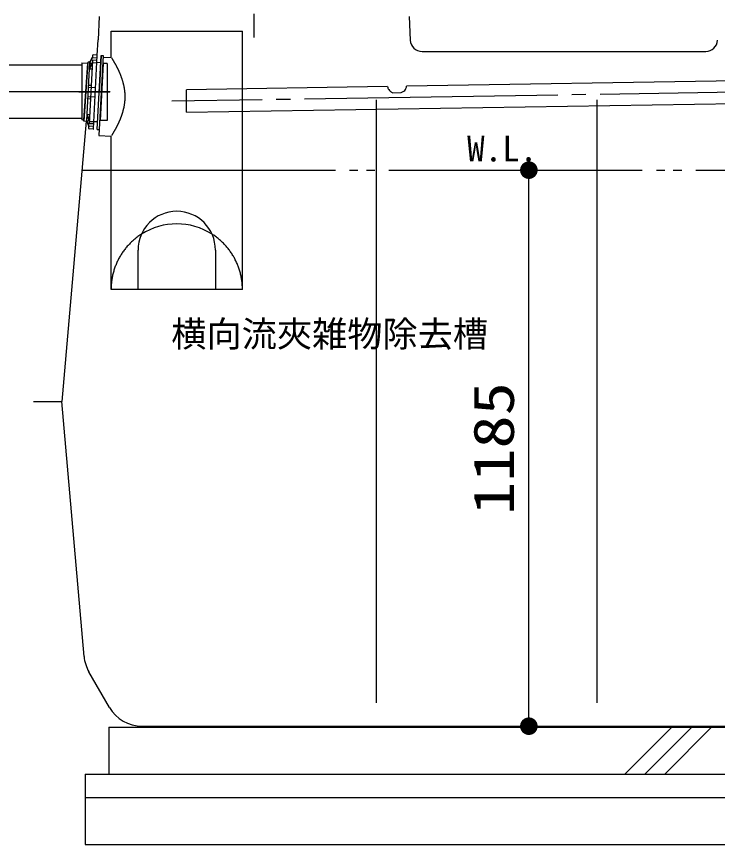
# Model space of a CAD drawing. Units: millimetres, scale not verified. Extents: x -8093 to 8093, y -5792 to 5792.
# Drawn here: x -6137 to -4643, y -3129 to -1365 of the extents above; entities that cross this region are included whole.
import ezdxf
from ezdxf.enums import TextEntityAlignment as Align

# ---------------------------------------------------------------- set-up
doc = ezdxf.new("R2010")
doc.units = ezdxf.units.MM
doc.header["$LTSCALE"] = 30
for name, pattern in [('LONG_CHAIN', [21, 18, -1, 1, -1]), ('LONG_DASHED2', [13, 12, -1]), ('LONG_DOUBLE_CHAIN', [21.8, 18, -1, 0.6, -0.6, 0.6, -1])]:
    doc.linetypes.add(name, pattern=pattern)
for name, color, linetype, lineweight in [('0-1_00クル-フ-0躯体', 3, 'Continuous', 25), ('0-2_00クル-フ-1機器', 2, 'Continuous', 25), ('0-4_00クル-フ-6寸法', 132, 'Continuous', 25)]:
    doc.layers.add(name, color=color, linetype=linetype, lineweight=lineweight)
doc.styles.add('ＭＳ ゴシック', font='')
doc.styles.get('ＭＳ ゴシック').set_extended_font_data('MS Gothic')

msp = doc.modelspace()

# ---------------------------------------------------------------- linework, layer by layer
at = {"layer": '0-1_00クル-フ-0躯体'}
for p, q in [((-5960.84, -1364.99), (-5963.44, -1414.66)), ((-5300.65, -1364.99), (-5298, -1415.61)), ((-5935.75, -1395.8), (-5655.74, -1395.8)), ((-5935.75, -1451.76), (-5935.75, -1395.8)), ((-5655.74, -1946.8), (-5655.74, -1395.8)), ((-5965.16, -1447.4), (-5963.44, -1414.66)), ((-5273.03, -1439.3), (-4668.46, -1439.3)), ((-5998.05, -1463.91), (-5986.18, -1464.53)), ((-5998.05, -1463.91), (-5998.05, -1585.43)), ((-5993.26, -1588.01), (-5984.85, -1462.27)), ((-5987.3, -1586.81), (-5980.78, -1462.48)), ((-5984.85, -1462.27), (-5986.18, -1464.53)), ((-5980.79, -1462.49), (-5984.85, -1462.27)), ((-5975.57, -1458.47), (-5982.64, -1593.36)), ((-5981.39, -1473.97), (-5975.8, -1462.88)), ((-5980.86, -1463.99), (-5975.28, -1452.9)), ((-5980.86, -1463.99), (-5976.47, -1464.22)), ((-5980.68, -1460.49), (-5980.85, -1463.69)), ((-5980.78, -1462.48), (-5975.19, -1451.26)), ((-5979.63, -1459.54), (-5979.33, -1459.56)), ((-5975.8, -1462.88), (-5965.81, -1463.41)), ((-5975.01, -1447.77), (-5975.28, -1452.9)), ((-5965.29, -1453.42), (-5975.28, -1452.9)), ((-5965.56, -1458.49), (-5975.04, -1458)), ((-5965.47, -1447.27), (-5973.96, -1446.82)), ((-5973.21, -1604.58), (-5964.99, -1447.79)), ((-5957.82, -1463.69), (-5967.8, -1463.17)), ((-5965.25, -1605.5), (-5957.01, -1448.21)), ((-5952.49, -1447.95), (-5961.44, -1618.74)), ((-5956.98, -1447.71), (-5961.11, -1526.6)), ((-5956.98, -1447.71), (-5952.49, -1447.95)), ((-5952.72, -1452.5), (-5935.75, -1451.76)), ((-5998.05, -1468.3), (-6207.48, -1468.3)), ((-5986.18, -1464.53), (-5994.35, -1585.63)), ((-5981.54, -1476.96), (-5975.95, -1465.74)), ((-5976.55, -1477.22), (-5981.54, -1476.96)), ((-5952.38, -1465.11), (-5958.75, -1586.51)), ((-4410.23, -1498.98), (-5306.33, -1513.42)), ((-5983.56, -1515.41), (-5968.58, -1516.2)), ((-5983.32, -1510.92), (-5978.33, -1511.18)), ((-5346.32, -1514.06), (-5774.93, -1520.96)), ((-5774.93, -1568.97), (-5774.93, -1520.96)), ((-5335.05, -1527.3), (-5317.17, -1527.01)), ((-5984.84, -1539.88), (-5979.85, -1540.14)), ((-5984.61, -1535.39), (-5969.63, -1536.17)), ((-5774.93, -1568.97), (-4409.25, -1546.97)), ((-5370.74, -1542.3), (-5370.74, -2827.3)), ((-4900.74, -1542.3), (-4900.74, -2827.3)), ((-5998.05, -1582.3), (-6207.48, -1582.3)), ((-5994.35, -1585.63), (-5998.05, -1585.43)), ((-5993.26, -1588.01), (-5994.35, -1585.63)), ((-5987.48, -1590.31), (-5987.32, -1587.12)), ((-5987.3, -1586.81), (-5982.91, -1587.04)), ((-5987.3, -1586.81), (-5982.9, -1598.43)), ((-5986.78, -1576.83), (-5982.38, -1588.44)), ((-5981.63, -1574.11), (-5986.62, -1573.85)), ((-5986.62, -1573.85), (-5982.23, -1585.58)), ((-5988.51, -1588.26), (-6040.74, -2185.3)), ((-5987.38, -1588.31), (-5993.26, -1588.01)), ((-5987.38, -1588.33), (-5982.99, -1600.06)), ((-5986.54, -1591.36), (-5986.24, -1591.38)), ((-5983.17, -1603.56), (-5982.9, -1598.43)), ((-5972.92, -1598.95), (-5982.9, -1598.43)), ((-5982.38, -1588.44), (-5972.39, -1588.97)), ((-5973.74, -1605.05), (-5982.23, -1604.61)), ((-5973.74, -1605.05), (-5982.23, -1604.61)), ((-5972.65, -1593.88), (-5982.14, -1593.38)), ((-5964.41, -1589.52), (-5974.4, -1589)), ((-5965.25, -1605.5), (-5960.75, -1605.73)), ((-5961.44, -1618.74), (-5935.75, -1619.85)), ((-5935.75, -1946.8), (-5935.75, -1619.85)), ((-5878.25, -1944.99), (-5878.25, -1862.49)), ((-5713.25, -1862.49), (-5713.25, -1944.99)), ((-5655.74, -1946.8), (-5935.75, -1946.8)), ((-6100.74, -2185.3), (-6040.74, -2185.3)), ((-5993.22, -2728.55), (-6040.74, -2185.3)), ((-5939.08, -2837.3), (-5982.8, -2761.58)), ((-5869.8, -2877.3), (-3811.69, -2877.3))]:
    msp.add_line(p, q, dxfattribs=at)
at = {"layer": '0-1_00クル-フ-0躯体', "linetype": 'LONG_CHAIN'}
for p, q in [((-5630.74, -1409.3), (-5630.74, -1359.3)), ((-5630.74, -1409.3), (-5630.74, -1359.3)), ((-5937.31, -1525.3), (-6206.56, -1525.3)), ((-5938.04, -1525.8), (-6004.54, -1525.8)), ((-4353.74, -1522.08), (-5805.97, -1545.47))]:
    msp.add_line(p, q, dxfattribs=at)
at = {"layer": '0-1_00クル-フ-0躯体', "linetype": 'LONG_DASHED2'}
msp.add_line((-5968.41, -1589.3), (-5972.41, -1589.3), dxfattribs=at)
at = {"layer": '0-1_00クル-フ-0躯体', "linetype": 'LONG_DOUBLE_CHAIN'}
msp.add_line((-5997.61, -1692.3), (-3683.88, -1692.3), dxfattribs=at)
at = {"layer": '0-1_00クル-フ-0躯体'}
for points in [[(-5944.05, -1465.11), (-5952.38, -1465.11), (-5953.33, -1464.05)], [(-5931.52, -1457.36), (-5931.68, -1457.11), (-5931.82, -1456.87), (-5931.95, -1456.64), (-5932.09, -1456.42), (-5932.23, -1456.19), (-5932.37, -1455.96), (-5932.51, -1455.72), (-5932.65, -1455.48), (-5932.79, -1455.25), (-5932.93, -1455.03), (-5933.05, -1454.82), (-5933.17, -1454.62), (-5933.28, -1454.45), (-5933.37, -1454.3), (-5933.44, -1454.17), (-5933.51, -1454.06), (-5933.56, -1453.97), (-5933.61, -1453.9), (-5933.64, -1453.84), (-5933.67, -1453.8), (-5933.69, -1453.76), (-5933.71, -1453.73), (-5933.72, -1453.71), (-5933.73, -1453.7), (-5933.74, -1453.69), (-5933.74, -1453.68), (-5933.74, -1453.68), (-5933.75, -1453.68)], [(-5920.81, -1477.22), (-5921.18, -1476.45), (-5921.55, -1475.7), (-5921.9, -1474.98), (-5922.23, -1474.3), (-5922.54, -1473.68), (-5922.82, -1473.11), (-5923.1, -1472.57), (-5923.36, -1472.05), (-5923.62, -1471.55), (-5923.89, -1471.04), (-5924.17, -1470.51), (-5924.46, -1469.96), (-5924.78, -1469.37), (-5925.11, -1468.75), (-5925.45, -1468.12), (-5925.79, -1467.48), (-5926.14, -1466.84), (-5926.47, -1466.23), (-5926.79, -1465.64), (-5927.09, -1465.09), (-5927.37, -1464.59), (-5927.62, -1464.13), (-5927.86, -1463.7), (-5928.09, -1463.3), (-5928.31, -1462.91), (-5928.53, -1462.52), (-5928.75, -1462.13), (-5928.98, -1461.72), (-5929.23, -1461.29), (-5929.49, -1460.85), (-5929.75, -1460.4), (-5930.02, -1459.94), (-5930.27, -1459.49), (-5930.53, -1459.06), (-5930.76, -1458.66), (-5930.98, -1458.28), (-5931.18, -1457.94), (-5931.36, -1457.64), (-5931.52, -1457.36)], [(-5944.05, -1465.11), (-5944.05, -1586.51), (-5958.75, -1586.51), (-5959.8, -1587.45)], [(-5908.66, -1510.47), (-5908.87, -1509.63), (-5909.09, -1508.75), (-5909.34, -1507.81), (-5909.61, -1506.81), (-5909.91, -1505.75), (-5910.22, -1504.66), (-5910.54, -1503.55), (-5910.86, -1502.45), (-5911.18, -1501.37), (-5911.49, -1500.33), (-5911.79, -1499.36), (-5912.08, -1498.46), (-5912.35, -1497.63), (-5912.61, -1496.85), (-5912.87, -1496.09), (-5913.13, -1495.34), (-5913.41, -1494.59), (-5913.7, -1493.81), (-5914.02, -1492.98), (-5914.36, -1492.1), (-5914.73, -1491.17), (-5915.11, -1490.21), (-5915.49, -1489.24), (-5915.88, -1488.27), (-5916.26, -1487.33), (-5916.63, -1486.43), (-5916.98, -1485.59), (-5917.31, -1484.82), (-5917.61, -1484.11), (-5917.9, -1483.44), (-5918.18, -1482.8), (-5918.47, -1482.18), (-5918.75, -1481.55), (-5919.05, -1480.91), (-5919.37, -1480.24), (-5919.71, -1479.52), (-5920.06, -1478.77), (-5920.43, -1478), (-5920.81, -1477.22)], [(-5906.67, -1549.86), (-5906.52, -1548.73), (-5906.38, -1547.67), (-5906.26, -1546.68), (-5906.15, -1545.76), (-5906.06, -1544.87), (-5905.99, -1544.01), (-5905.93, -1543.15), (-5905.88, -1542.27), (-5905.84, -1541.34), (-5905.81, -1540.35), (-5905.79, -1539.29), (-5905.77, -1538.16), (-5905.76, -1537), (-5905.76, -1535.81), (-5905.76, -1534.62), (-5905.77, -1533.45), (-5905.79, -1532.32), (-5905.81, -1531.26), (-5905.84, -1530.27), (-5905.88, -1529.35), (-5905.93, -1528.46), (-5905.99, -1527.6), (-5906.06, -1526.74), (-5906.15, -1525.85), (-5906.26, -1524.93), (-5906.38, -1523.94), (-5906.52, -1522.88), (-5906.67, -1521.75), (-5906.84, -1520.58), (-5907.02, -1519.4), (-5907.2, -1518.21), (-5907.39, -1517.05), (-5907.57, -1515.93), (-5907.76, -1514.88), (-5907.94, -1513.9), (-5908.11, -1513), (-5908.29, -1512.13), (-5908.47, -1511.3), (-5908.66, -1510.47)], [(-5917.31, -1586.79), (-5916.98, -1586.02), (-5916.63, -1585.18), (-5916.26, -1584.28), (-5915.88, -1583.34), (-5915.49, -1582.37), (-5915.11, -1581.4), (-5914.73, -1580.44), (-5914.36, -1579.51), (-5914.02, -1578.63), (-5913.7, -1577.8), (-5913.41, -1577.02), (-5913.13, -1576.27), (-5912.87, -1575.52), (-5912.61, -1574.76), (-5912.35, -1573.98), (-5912.08, -1573.15), (-5911.79, -1572.25), (-5911.49, -1571.28), (-5911.18, -1570.24), (-5910.86, -1569.16), (-5910.54, -1568.06), (-5910.22, -1566.95), (-5909.91, -1565.86), (-5909.61, -1564.8), (-5909.34, -1563.8), (-5909.09, -1562.86), (-5908.87, -1561.99), (-5908.66, -1561.14), (-5908.47, -1560.31), (-5908.29, -1559.48), (-5908.11, -1558.61), (-5907.94, -1557.71), (-5907.76, -1556.74), (-5907.57, -1555.68), (-5907.39, -1554.56), (-5907.2, -1553.4), (-5907.02, -1552.22), (-5906.84, -1551.03), (-5906.67, -1549.86)], [(-5928.98, -1609.89), (-5928.75, -1609.48), (-5928.53, -1609.09), (-5928.31, -1608.7), (-5928.09, -1608.31), (-5927.86, -1607.91), (-5927.62, -1607.48), (-5927.37, -1607.02), (-5927.09, -1606.52), (-5926.79, -1605.97), (-5926.47, -1605.39), (-5926.14, -1604.77), (-5925.79, -1604.14), (-5925.45, -1603.49), (-5925.11, -1602.86), (-5924.78, -1602.24), (-5924.46, -1601.65), (-5924.17, -1601.1), (-5923.89, -1600.58), (-5923.62, -1600.07), (-5923.36, -1599.56), (-5923.1, -1599.04), (-5922.82, -1598.5), (-5922.54, -1597.93), (-5922.23, -1597.31), (-5921.9, -1596.63), (-5921.55, -1595.91), (-5921.18, -1595.16), (-5920.81, -1594.39), (-5920.43, -1593.61), (-5920.06, -1592.84), (-5919.71, -1592.09), (-5919.37, -1591.38), (-5919.05, -1590.7), (-5918.75, -1590.06), (-5918.47, -1589.44), (-5918.18, -1588.81), (-5917.9, -1588.17), (-5917.61, -1587.5), (-5917.31, -1586.79)], [(-5933.75, -1617.93), (-5933.74, -1617.93), (-5933.74, -1617.93), (-5933.74, -1617.92), (-5933.73, -1617.91), (-5933.72, -1617.9), (-5933.71, -1617.88), (-5933.69, -1617.85), (-5933.67, -1617.81), (-5933.64, -1617.77), (-5933.61, -1617.71), (-5933.56, -1617.64), (-5933.51, -1617.55), (-5933.44, -1617.44), (-5933.37, -1617.31), (-5933.28, -1617.16), (-5933.17, -1616.99), (-5933.05, -1616.8), (-5932.93, -1616.58), (-5932.79, -1616.36), (-5932.65, -1616.13), (-5932.51, -1615.89), (-5932.37, -1615.66), (-5932.23, -1615.42), (-5932.09, -1615.2), (-5931.95, -1614.97), (-5931.82, -1614.74), (-5931.68, -1614.5), (-5931.52, -1614.25), (-5931.36, -1613.97), (-5931.18, -1613.67), (-5930.98, -1613.33), (-5930.76, -1612.96), (-5930.53, -1612.55), (-5930.27, -1612.12), (-5930.02, -1611.67), (-5929.75, -1611.22), (-5929.49, -1610.76), (-5929.23, -1610.32), (-5928.98, -1609.89)]]:
    msp.add_lwpolyline(points, dxfattribs=at)
for centre, radius, start, end in [((-5273.03, -1414.3), 25, 183, 270), ((-4668.46, -1414.3), 25, 270, 357), ((-5979.68, -1460.54), 1, 87, 177), ((-5975.07, -1458.49), 0.5, 87, 177), ((-5974.01, -1447.82), 1, 87, 177), ((-5965.49, -1447.77), 0.5, 357, 87), ((-5334.27, -1513.76), 12.06, 181.43747, 215.3514), ((-5318.38, -1513.5), 12.06, 326.49392, 0.40785), ((-5330.98, -1511.51), 16.04, 215.08288, 234.48451), ((-5328.13, -1507.58), 20.89, 234.39858, 250.65815), ((-5324.72, -1507.53), 20.89, 291.18718, 307.44675), ((-5321.75, -1511.36), 16.04, 307.36082, 326.76245), ((-5986.49, -1590.36), 1, 177, 267), ((-5982.17, -1603.61), 1, 177, 267), ((-5982.11, -1592.88), 0.5, 177, 267), ((-5973.71, -1604.55), 0.5, 267, 357), ((-5795.75, -1862.5), 82.49, 0.00729, 179.99271), ((-5913.52, -2721.58), 80, 185, 210), ((-5869.8, -2797.3), 80, 210, 270)]:
    msp.add_arc(centre, radius, start, end, dxfattribs=at)
msp.add_ellipse((-5795.74, -1946.8), major_axis=(140, 0), ratio=0.999999, start_param=1.0031336, end_param=2.1384591, dxfattribs=at)
at = {"layer": '0-1_00クル-フ-0躯体', "linetype": 'LONG_DASHED2'}
for major_axis, start_param, end_param in [((-140, 0), 5.2800472, 6.2831853), ((140, 0), 6.2831853, 7.2863234)]:
    msp.add_ellipse((-5795.74, -1946.8), major_axis=major_axis, ratio=0.999999, start_param=start_param, end_param=end_param, dxfattribs=at)
at = {"layer": '0-2_00クル-フ-1機器'}
for p, q in [((-5940.74, -2879.3), (-3740.74, -2879.3)), ((-5940.74, -2879.3), (-5940.74, -2979.3)), ((-4840.74, -2979.3), (-4740.74, -2879.3)), ((-4798.32, -2979.3), (-4698.32, -2879.3)), ((-4755.89, -2979.3), (-4655.89, -2879.3)), ((-5990.74, -2979.3), (-3690.74, -2979.3)), ((-5990.74, -2979.3), (-5990.74, -3129.3)), ((-5990.74, -3029.3), (-3690.74, -3029.3)), ((-5990.74, -3129.3), (-3690.74, -3129.3))]:
    msp.add_line(p, q, dxfattribs=at)
at = {"layer": '0-4_00クル-フ-6寸法', "color": 4}
for p, q in [((-5165.37, -1692.3), (-5045.37, -1692.3)), ((-5045.37, -2877.3), (-5045.37, -1692.3)), ((-5165.37, -2877.3), (-5045.37, -2877.3))]:
    msp.add_line(p, q, dxfattribs=at)
at = {"layer": '0-4_00クル-フ-6寸法'}
for points in [[(-5045.37, -1692.3), (-5056.39, -1677.13), (-5054.4, -1675.87)], [(-5045.37, -1692.3), (-5054.4, -1675.87), (-5052.27, -1674.87)], [(-5045.37, -1692.3), (-5052.27, -1674.87), (-5050.03, -1674.14)], [(-5045.37, -1692.3), (-5050.03, -1674.14), (-5047.72, -1673.7)], [(-5045.37, -1692.3), (-5047.72, -1673.7), (-5045.37, -1673.55)], [(-5045.37, -1692.3), (-5045.37, -1673.55), (-5043.02, -1673.7)], [(-5045.37, -1692.3), (-5043.02, -1673.7), (-5040.71, -1674.14)], [(-5045.37, -1692.3), (-5040.71, -1674.14), (-5038.47, -1674.87)], [(-5045.37, -1692.3), (-5038.47, -1674.87), (-5036.34, -1675.87)], [(-5045.37, -1692.3), (-5036.34, -1675.87), (-5034.35, -1677.13)], [(-5045.37, -1692.3), (-5064.08, -1691.12), (-5063.79, -1688.79)], [(-5045.37, -1692.3), (-5064.08, -1693.48), (-5064.08, -1691.12)], [(-5045.37, -1692.3), (-5063.79, -1695.81), (-5064.08, -1693.48)], [(-5045.37, -1692.3), (-5063.79, -1688.79), (-5063.2, -1686.51)], [(-5045.37, -1692.3), (-5063.2, -1698.09), (-5063.79, -1695.81)], [(-5045.37, -1692.3), (-5063.2, -1686.51), (-5062.34, -1684.32)], [(-5045.37, -1692.3), (-5062.34, -1700.28), (-5063.2, -1698.09)], [(-5045.37, -1692.3), (-5062.34, -1684.32), (-5061.2, -1682.25)], [(-5045.37, -1692.3), (-5061.2, -1702.35), (-5062.34, -1700.28)], [(-5045.37, -1692.3), (-5061.2, -1682.25), (-5059.82, -1680.35)], [(-5045.37, -1692.3), (-5059.82, -1704.25), (-5061.2, -1702.35)], [(-5045.37, -1692.3), (-5059.82, -1680.35), (-5058.21, -1678.63)], [(-5045.37, -1692.3), (-5058.21, -1705.97), (-5059.82, -1704.25)], [(-5045.37, -1692.3), (-5058.21, -1678.63), (-5056.39, -1677.13)], [(-5045.37, -1692.3), (-5056.39, -1707.47), (-5058.21, -1705.97)], [(-5045.37, -1692.3), (-5054.4, -1708.73), (-5056.39, -1707.47)], [(-5045.37, -1692.3), (-5052.27, -1709.73), (-5054.4, -1708.73)], [(-5045.37, -1692.3), (-5050.03, -1710.46), (-5052.27, -1709.73)], [(-5045.37, -1692.3), (-5047.72, -1710.9), (-5050.03, -1710.46)], [(-5045.37, -1692.3), (-5045.37, -1711.05), (-5047.72, -1710.9)], [(-5045.37, -1692.3), (-5034.35, -1677.13), (-5032.54, -1678.63)], [(-5045.37, -1692.3), (-5032.54, -1678.63), (-5030.92, -1680.35)], [(-5045.37, -1692.3), (-5030.92, -1680.35), (-5029.54, -1682.25)], [(-5045.37, -1692.3), (-5029.54, -1682.25), (-5028.41, -1684.32)], [(-5045.37, -1692.3), (-5028.41, -1684.32), (-5027.54, -1686.51)], [(-5045.37, -1692.3), (-5027.54, -1686.51), (-5026.95, -1688.79)], [(-5045.37, -1692.3), (-5026.95, -1688.79), (-5026.66, -1691.12)], [(-5045.37, -1692.3), (-5026.66, -1691.12), (-5026.66, -1693.48)], [(-5045.37, -1692.3), (-5043.02, -1710.9), (-5045.37, -1711.05)], [(-5045.37, -1692.3), (-5040.71, -1710.46), (-5043.02, -1710.9)], [(-5045.37, -1692.3), (-5038.47, -1709.73), (-5040.71, -1710.46)], [(-5045.37, -1692.3), (-5036.34, -1708.73), (-5038.47, -1709.73)], [(-5045.37, -1692.3), (-5034.35, -1707.47), (-5036.34, -1708.73)], [(-5045.37, -1692.3), (-5032.54, -1705.97), (-5034.35, -1707.47)], [(-5045.37, -1692.3), (-5030.92, -1704.25), (-5032.54, -1705.97)], [(-5045.37, -1692.3), (-5029.54, -1702.35), (-5030.92, -1704.25)], [(-5045.37, -1692.3), (-5028.41, -1700.28), (-5029.54, -1702.35)], [(-5045.37, -1692.3), (-5027.54, -1698.09), (-5028.41, -1700.28)], [(-5045.37, -1692.3), (-5026.95, -1695.81), (-5027.54, -1698.09)], [(-5045.37, -1692.3), (-5026.66, -1693.48), (-5026.95, -1695.81)], [(-5045.37, -2877.3), (-5064.08, -2876.13), (-5063.79, -2873.79)], [(-5045.37, -2877.3), (-5063.79, -2873.79), (-5063.2, -2871.51)], [(-5045.37, -2877.3), (-5063.2, -2871.51), (-5062.34, -2869.32)], [(-5045.37, -2877.3), (-5062.34, -2869.32), (-5061.2, -2867.26)], [(-5045.37, -2877.3), (-5061.2, -2867.26), (-5059.82, -2865.35)], [(-5045.37, -2877.3), (-5059.82, -2865.35), (-5058.21, -2863.64)], [(-5045.37, -2877.3), (-5058.21, -2863.64), (-5056.39, -2862.13)], [(-5045.37, -2877.3), (-5056.39, -2862.13), (-5054.4, -2860.87)], [(-5045.37, -2877.3), (-5054.4, -2860.87), (-5052.27, -2859.87)], [(-5045.37, -2877.3), (-5052.27, -2859.87), (-5050.03, -2859.14)], [(-5045.37, -2877.3), (-5050.03, -2859.14), (-5047.72, -2858.7)], [(-5045.37, -2877.3), (-5047.72, -2858.7), (-5045.37, -2858.55)], [(-5045.37, -2877.3), (-5045.37, -2858.55), (-5043.02, -2858.7)], [(-5045.37, -2877.3), (-5043.02, -2858.7), (-5040.71, -2859.14)], [(-5045.37, -2877.3), (-5040.71, -2859.14), (-5038.47, -2859.87)], [(-5045.37, -2877.3), (-5038.47, -2859.87), (-5036.34, -2860.87)], [(-5045.37, -2877.3), (-5036.34, -2860.87), (-5034.35, -2862.13)], [(-5045.37, -2877.3), (-5034.35, -2862.13), (-5032.54, -2863.64)], [(-5045.37, -2877.3), (-5032.54, -2863.64), (-5030.92, -2865.35)], [(-5045.37, -2877.3), (-5030.92, -2865.35), (-5029.54, -2867.26)], [(-5045.37, -2877.3), (-5029.54, -2867.26), (-5028.41, -2869.32)], [(-5045.37, -2877.3), (-5028.41, -2869.32), (-5027.54, -2871.51)], [(-5045.37, -2877.3), (-5027.54, -2871.51), (-5026.95, -2873.79)], [(-5045.37, -2877.3), (-5026.95, -2873.79), (-5026.66, -2876.13)], [(-5045.37, -2877.3), (-5064.08, -2878.48), (-5064.08, -2876.13)], [(-5045.37, -2877.3), (-5063.79, -2880.82), (-5064.08, -2878.48)], [(-5045.37, -2877.3), (-5063.2, -2883.1), (-5063.79, -2880.82)], [(-5045.37, -2877.3), (-5062.34, -2885.29), (-5063.2, -2883.1)], [(-5045.37, -2877.3), (-5061.2, -2887.35), (-5062.34, -2885.29)], [(-5045.37, -2877.3), (-5059.82, -2889.26), (-5061.2, -2887.35)], [(-5045.37, -2877.3), (-5058.21, -2890.97), (-5059.82, -2889.26)], [(-5045.37, -2877.3), (-5056.39, -2892.47), (-5058.21, -2890.97)], [(-5045.37, -2877.3), (-5054.4, -2893.73), (-5056.39, -2892.47)], [(-5045.37, -2877.3), (-5052.27, -2894.74), (-5054.4, -2893.73)], [(-5045.37, -2877.3), (-5050.03, -2895.46), (-5052.27, -2894.74)], [(-5045.37, -2877.3), (-5047.72, -2895.91), (-5050.03, -2895.46)], [(-5045.37, -2877.3), (-5045.37, -2896.05), (-5047.72, -2895.91)], [(-5045.37, -2877.3), (-5026.66, -2876.13), (-5026.66, -2878.48)], [(-5045.37, -2877.3), (-5043.02, -2895.91), (-5045.37, -2896.05)], [(-5045.37, -2877.3), (-5040.71, -2895.46), (-5043.02, -2895.91)], [(-5045.37, -2877.3), (-5038.47, -2894.74), (-5040.71, -2895.46)], [(-5045.37, -2877.3), (-5036.34, -2893.73), (-5038.47, -2894.74)], [(-5045.37, -2877.3), (-5034.35, -2892.47), (-5036.34, -2893.73)], [(-5045.37, -2877.3), (-5032.54, -2890.97), (-5034.35, -2892.47)], [(-5045.37, -2877.3), (-5030.92, -2889.26), (-5032.54, -2890.97)], [(-5045.37, -2877.3), (-5029.54, -2887.35), (-5030.92, -2889.26)], [(-5045.37, -2877.3), (-5028.41, -2885.29), (-5029.54, -2887.35)], [(-5045.37, -2877.3), (-5027.54, -2883.1), (-5028.41, -2885.29)], [(-5045.37, -2877.3), (-5026.95, -2880.82), (-5027.54, -2883.1)], [(-5045.37, -2877.3), (-5026.66, -2878.48), (-5026.95, -2880.82)]]:
    msp.add_solid(points, dxfattribs=at)

# ---------------------------------------------------------------- texts
at = {"layer": '0-1_00クル-フ-0躯体', "color": 4, "style": 'ＭＳ ゴシック'}
for s, p in [('W.L.', (-5176.98, -1690.25)), ('横向流夾雑物除去槽', (-5807.39, -2085.37))]:
    msp.add_text(s, height=54.99, dxfattribs=at).set_placement(p, align=Align.BOTTOM_LEFT)
at = {"layer": '0-4_00クル-フ-6寸法', "color": 3, "style": 'ＭＳ ゴシック', "width": 1.2}
msp.add_text('1185', height=86.66, rotation=90, dxfattribs=at).set_placement((-5051.22, -2427.09), align=Align.BOTTOM_LEFT)

doc.saveas('drawing.dxf')
